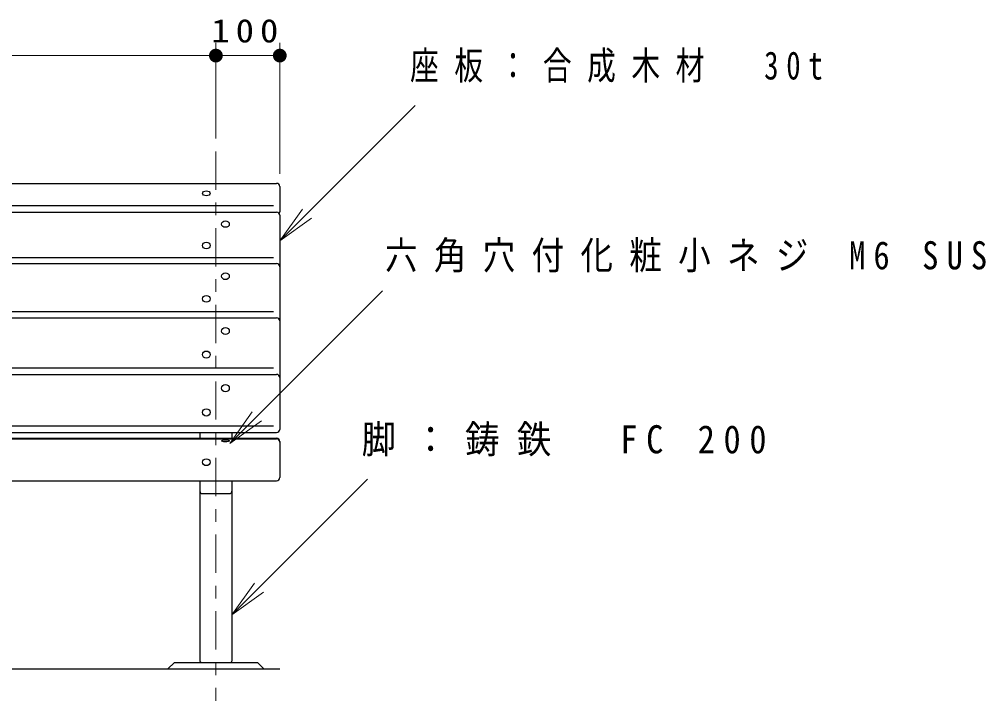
# Model space of a CAD drawing. Units: millimetres on the paper, scale 1:20. Extents: x -365 to 12, y -38 to 257.
# Drawn here: x -228.9 to -153.2, y 95.6 to 148.9 of the extents above; entities that cross this region are included whole.
import ezdxf

# ---------------------------------------------------------------- set-up
doc = ezdxf.new("R2010")
doc.units = ezdxf.units.MM
doc.linetypes.add('USER2', pattern=[6, 3, -1, 1, -1])
doc.layers.add('LY_1', color=7, linetype='Continuous', lineweight=25)
doc.styles.add('ＭＳ ゴシック', font='')
doc.styles.get('ＭＳ ゴシック').set_extended_font_data('MS Gothic')

# ---------------------------------------------------------------- blocks, each defined once
blk = doc.blocks.new('open_arrow')
at = {"color": 0, "linetype": 'Continuous', "lineweight": -2}
blk.add_lwpolyline([(7.5, 1.25), (0, 0), (7.5, -1.25)], dxfattribs=at)
blk = doc.blocks.new('filled_dot')
at = {"color": 0, "linetype": 'Continuous', "lineweight": -2, "const_width": 1.25}
blk.add_lwpolyline([(-0.625, 0, 1), (0.625, 0, 1)], format="xyb", close=True, dxfattribs=at)

msp = doc.modelspace()

# ---------------------------------------------------------------- linework, layer by layer
at = {"layer": 'LY_1', "lineweight": 13}
for p, q in [((-213.479, 139.586), (-213.479, 147.086)), ((-208.479, 136.836), (-208.479, 147.086)), ((-253.479, 146.086), (-213.479, 146.086)), ((-213.479, 146.086), (-208.479, 146.086)), ((-208.478, 131.579), (-197.872, 142.186)), ((-212.395, 115.72), (-200.439, 127.676)), ((-212.228, 102.319), (-201.622, 112.926))]:
    msp.add_line(p, q, dxfattribs=at)
at = {"layer": 'LY_1', "linetype": 'USER2', "lineweight": 13}
msp.add_line((-213.479, 138.586), (-213.479, 95.586), dxfattribs=at)
at = {"layer": 'LY_1'}
for p, q in [((-253.479, 136.086), (-208.728, 136.086)), ((-208.479, 135.836), (-208.479, 133.85)), ((-253.479, 134.345), (-208.978, 134.345)), ((-253.479, 133.836), (-208.729, 133.836)), ((-208.479, 133.586), (-208.479, 129.556)), ((-253.479, 130.278), (-208.978, 130.278)), ((-253.479, 129.806), (-208.729, 129.806)), ((-208.479, 129.556), (-208.479, 125.31)), ((-253.479, 126.055), (-208.978, 126.055)), ((-253.479, 125.56), (-208.729, 125.56)), ((-208.479, 125.31), (-208.479, 120.879)), ((-253.479, 121.644), (-208.978, 121.644)), ((-253.479, 121.129), (-208.729, 121.129)), ((-208.479, 120.879), (-208.479, 116.827)), ((-253.479, 117.092), (-208.978, 117.092)), ((-253.479, 116.577), (-208.728, 116.577)), ((-214.729, 116.577), (-214.729, 116.132)), ((-212.229, 116.577), (-212.229, 116.132)), ((-253.479, 116.132), (-208.728, 116.132)), ((-253.479, 116.08), (-208.728, 116.08)), ((-208.479, 115.882), (-208.479, 113.059)), ((-253.479, 112.809), (-208.728, 112.809)), ((-214.729, 112.809), (-214.729, 98.686)), ((-212.229, 112.809), (-212.229, 98.686)), ((-214.553, 111.801), (-212.403, 111.801)), ((-217.228, 98.086), (-216.728, 98.586)), ((-216.728, 98.586), (-210.228, 98.586)), ((-210.229, 98.586), (-209.728, 98.086)), ((-289.729, 98.086), (-208.478, 98.086))]:
    msp.add_line(p, q, dxfattribs=at)
for centre, radius, start, end in [((-208.729, 135.836), 0.25, 0, 89.99998), ((-208.729, 133.586), 0.25, 0, 90), ((-208.729, 133.85), 0.25, 328.11957, 0), ((-208.729, 129.556), 0.25, 0, 90), ((-208.729, 125.31), 0.25, 0, 90), ((-208.729, 120.879), 0.25, 0, 90), ((-208.729, 116.827), 0.25, 270.00002, 0), ((-208.729, 115.882), 0.25, 0, 89.99998), ((-208.729, 115.83), 0.25, 0, 89.99998), ((-208.729, 113.059), 0.25, 270.00002, 0), ((-214.554, 111.976), 0.175, 179.99998, 270.00002), ((-212.404, 111.976), 0.175, 270.00002, 0), ((-214.629, 98.686), 0.1, 179.99998, 270.00002), ((-212.329, 98.686), 0.1, 270.00002, 0)]:
    msp.add_arc(centre, radius, start, end, dxfattribs=at)
for centre, ratio in [((-214.229, 135.303), 0.626755), ((-212.729, 132.894), 0.83708), ((-214.229, 131.22), 0.83708), ((-212.729, 128.813), 0.882705), ((-214.229, 127.048), 0.882705), ((-212.729, 124.523), 0.921237), ((-214.229, 122.681), 0.92121), ((-212.729, 120.056), 0.949898), ((-214.229, 118.157), 0.949898), ((-212.729, 115.93), 0.284055), ((-214.229, 114.25), 0.878838)]:
    msp.add_ellipse(centre, major_axis=(-0.3, 0), ratio=ratio, dxfattribs=at)

# ---------------------------------------------------------------- block references
at = {"layer": 'LY_1', "lineweight": 13}
for name, p, xscale, yscale, rotation in [('filled_dot', (-213.479, 146.086), 0.431, 0.431, 180), ('filled_dot', (-208.479, 146.086), 0.431, 0.431, 180), ('open_arrow', (-208.478, 131.579), 0.4, 0.4, 45), ('open_arrow', (-212.395, 115.72), 0.4, 0.4, 45), ('open_arrow', (-212.228, 102.319), 0.4, 0.4, 45)]:
    msp.add_blockref(name, p, dxfattribs=dict(at, xscale=xscale, yscale=yscale, rotation=rotation))

# ---------------------------------------------------------------- texts
at = {"layer": 'LY_1', "style": 'ＭＳ ゴシック'}
for s, insert, char_height, attachment_point in [('\\T1.33;\\W1.15;100', (-210.979, 147.086), 1.833, 8), ('\\T1.54;\\W0.75;座板：合成木材\u300030t', (-198.28, 145.186), 2.199, 4), ('\\T1.5;\\W0.85;六角穴付化粧小ネジ\\~M6\\~SUS', (-200.246, 130.326), 2.199, 4), ('\\T1.5;\\W0.9;脚：鋳鉄\u3000FC\\~200', (-202.072, 115.926), 2.199, 4)]:
    msp.add_mtext(s, dxfattribs=dict(at, insert=insert, char_height=char_height, attachment_point=attachment_point))

doc.saveas('drawing.dxf')
